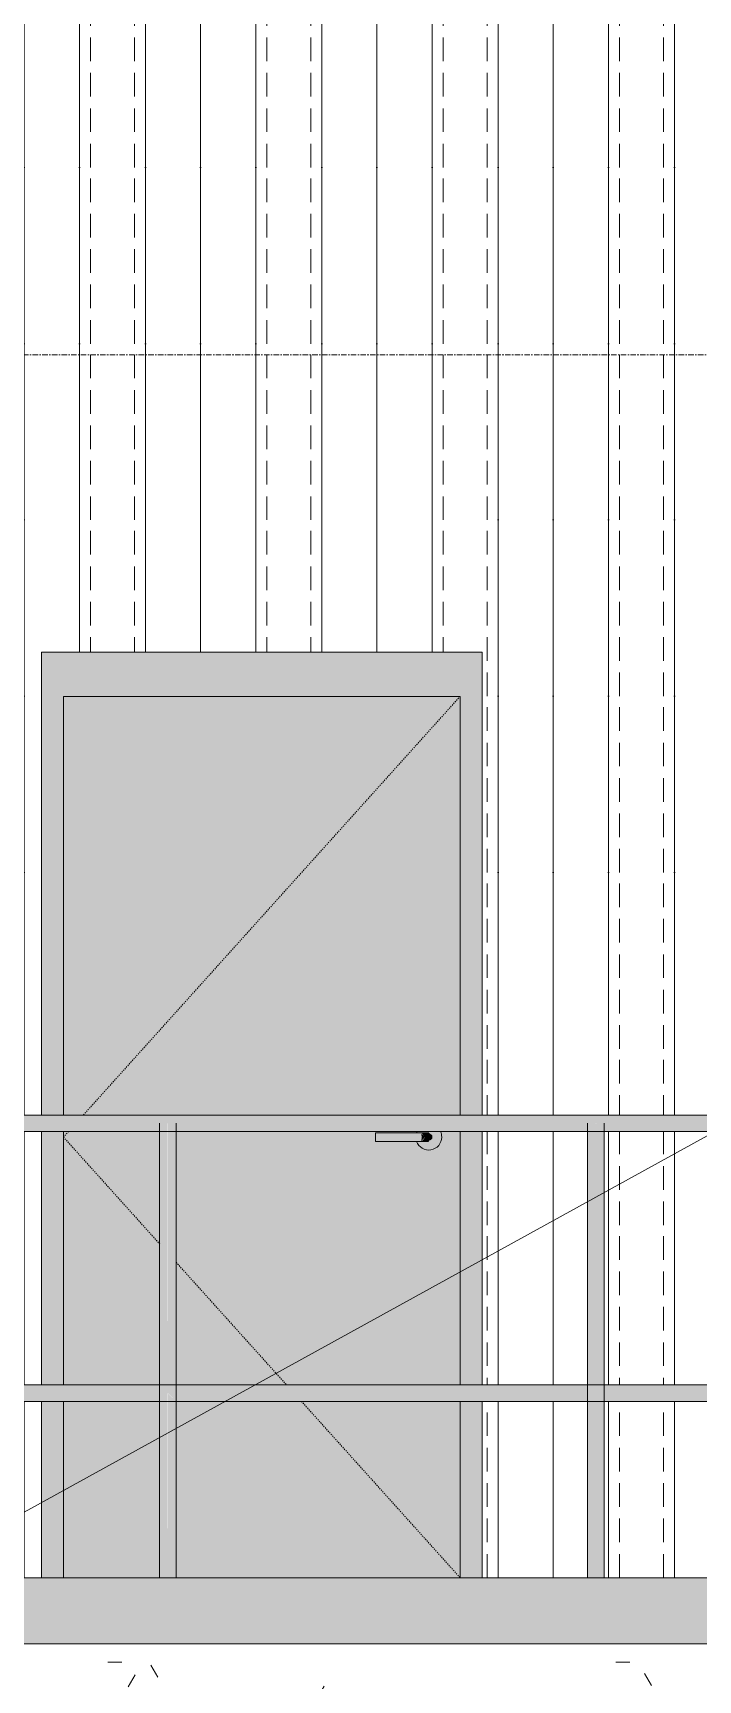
# Model space of a CAD drawing. Header units: inches. Extents: x -4221 to 4014, y -195 to 396.
# Drawn here: x -774.8 to -714.4, y -9.3 to 140.2 of the extents above; entities that cross this region are included whole.
import ezdxf

# ---------------------------------------------------------------- set-up
doc = ezdxf.new("R2010")
doc.units = ezdxf.units.IN
doc.header["$MEASUREMENT"] = 0
doc.linetypes.add('Dash 1_16_', pattern=[0.125, 0.0625, -0.0625])
doc.linetypes.add('Grid Line 1_2_', pattern=[0.875, 0.5, -0.125, 0.125, -0.125])
for name, color, linetype, lineweight in [('A-DOOR', 31, 'Continuous', 9), ('A-DOOR-FRAM', 31, 'Continuous', 9), ('A-FLOR-HRAL', 11, 'Continuous', 9), ('A-FLOR-LEVL', 51, 'Continuous', 9), ('A-WALL', 113, 'Continuous', 13), ('A-WALL-PATT', 111, 'Continuous', 20), ('C-BLDG-PADS', 91, 'Continuous', 9), ('G-ANNO-TEXT', 231, 'Continuous', 9), ('S-FNDN', 32, 'Continuous', 13)]:
    doc.layers.add(name, color=color, linetype=linetype, lineweight=lineweight)

# ---------------------------------------------------------------- blocks, each defined once
blk = doc.blocks.new('Railing - Lapeyre - 1 1_2_ Post-1355937-BUILDING ELEVATION - WEST')
at = {"layer": 'A-FLOR-HRAL'}
h = blk.add_hatch(color=256, dxfattribs=at)
h.paths.add_polyline_path([(-11501.48, 0), (-11500.73, 0), (-11500.75, 16.73), (-11501.48, 16)], flags=0)
h.paths.add_polyline_path([(-11500.73, 16.75), (-11500.75, 41.23), (-11501.48, 40.5), (-11501.45, 17.47), (-11500.75, 16.77)], flags=0)
h = blk.add_hatch(color=256, dxfattribs=at)
h.paths.add_polyline_path([(-11499.98, 0), (-11500, 16.03), (-11500.73, 16.73), (-11500.73, 0), (-11499.98, 0)], flags=0)
h.paths.add_polyline_path([(-11500.73, 16.75), (-11499.98, 17.5), (-11500, 40.53), (-11500.73, 41.23), (-11500.73, 16.77)], flags=0)
for p, q in [((-11501.48, 41.25), (-11501.48, 0)), ((-11499.98, 0), (-11499.98, 41.25))]:
    blk.add_line(p, q, dxfattribs=at)
blk = doc.blocks.new('Railing - Railing-1339868-BUILDING ELEVATION - WEST')
at = {"layer": 'A-FLOR-HRAL'}
blk.add_hatch(color=256, dxfattribs=at).paths.add_polyline_path([(-11461.9, 41.25), (-11461.9, 42), (-11813.34, 41.97), (-11813.52, 41.9), (-11813.74, 41.7), (-11813.79, 41.63), (-11813.87, 41.44), (-11813.9, 41.25), (-11466.48, 41.25)], flags=0)
h = blk.add_hatch(color=256, dxfattribs=at)
h.paths.add_polyline_path([(-11500.73, 41.25), (-11499.98, 40.5), (-11462.62, 40.53), (-11461.9, 41.25), (-11500.53, 41.25)], flags=0)
h.paths.add_polyline_path([(-11539.56, 41.25), (-11538.81, 40.5), (-11501.45, 40.53), (-11500.73, 41.25), (-11539.37, 41.25)], flags=0)
h.paths.add_polyline_path([(-11578.4, 41.25), (-11577.65, 40.5), (-11540.29, 40.53), (-11539.56, 41.25), (-11578.2, 41.25)], flags=0)
h.paths.add_polyline_path([(-11617.23, 41.25), (-11616.48, 40.5), (-11579.12, 40.53), (-11578.4, 41.25), (-11617.03, 41.25)], flags=0)
h.paths.add_polyline_path([(-11656.06, 41.25), (-11655.31, 40.5), (-11617.95, 40.53), (-11617.23, 41.25), (-11655.87, 41.25)], flags=0)
h.paths.add_polyline_path([(-11692.94, 40.5), (-11656.79, 40.53), (-11656.06, 41.25), (-11694.9, 41.25), (-11694.15, 40.5), (-11693.66, 40.5)], flags=0)
h.paths.add_polyline_path([(-11733.73, 41.25), (-11732.98, 40.5), (-11695.62, 40.53), (-11694.9, 41.25), (-11733.53, 41.25)], flags=0)
h.paths.add_polyline_path([(-11772.56, 41.25), (-11771.81, 40.5), (-11734.44, 40.54), (-11733.73, 41.25), (-11772.37, 41.25)], flags=0)
h.paths.add_polyline_path([(-11813.14, 40.5), (-11773.28, 40.53), (-11772.56, 41.25), (-11813.9, 41.25), (-11813.85, 41), (-11813.74, 40.8), (-11813.67, 40.72), (-11813.52, 40.6), (-11813.34, 40.53), (-11813.15, 40.5)], flags=0)
h = blk.add_hatch(color=256, dxfattribs=at)
h.paths.add_polyline_path([(-11461.9, 16.75), (-11462.7, 17.5), (-11500, 17.47), (-11500.73, 16.75), (-11472.97, 16.75)], flags=0)
h.paths.add_polyline_path([(-11539.56, 16.75), (-11500.75, 16.77), (-11501.48, 17.5), (-11538.84, 17.47), (-11539.52, 16.79)], flags=0)
h.paths.add_polyline_path([(-11578.4, 16.75), (-11539.6, 16.79), (-11540.31, 17.5), (-11577.67, 17.47), (-11578.33, 16.81)], flags=0)
h.paths.add_polyline_path([(-11617.23, 16.75), (-11578.4, 16.75), (-11579.15, 17.5), (-11616.5, 17.47), (-11617.14, 16.84)], flags=0)
h.paths.add_polyline_path([(-11628.75, 16.75), (-11617.23, 16.75), (-11617.98, 17.5), (-11655.34, 17.47), (-11656.06, 16.75), (-11641.73, 16.75)], flags=0)
h.paths.add_polyline_path([(-11694.9, 16.75), (-11656.06, 16.75), (-11656.81, 17.5), (-11694.17, 17.47), (-11694.77, 16.88)], flags=0)
h.paths.add_polyline_path([(-11733.73, 16.75), (-11694.9, 16.75), (-11695.65, 17.5), (-11733.02, 17.46), (-11733.58, 16.9)], flags=0)
h.paths.add_polyline_path([(-11772.56, 16.75), (-11733.73, 16.75), (-11734.48, 17.5), (-11771.85, 17.47), (-11772.39, 16.92)], flags=0)
h.paths.add_polyline_path([(-11813.9, 16.75), (-11772.56, 16.75), (-11773.31, 17.5), (-11813.34, 17.47), (-11813.52, 17.4), (-11813.74, 17.2), (-11813.79, 17.13), (-11813.87, 16.94)], flags=0)
h = blk.add_hatch(color=256, dxfattribs=at)
h.paths.add_polyline_path([(-11500.73, 16.75), (-11499.98, 16), (-11462.62, 16.03), (-11461.9, 16.75), (-11498.94, 16.75)], flags=0)
h.paths.add_polyline_path([(-11539.56, 16.75), (-11538.81, 16), (-11501.45, 16.03), (-11500.73, 16.75), (-11537.88, 16.75)], flags=0)
h.paths.add_polyline_path([(-11578.4, 16.75), (-11577.65, 16), (-11540.29, 16.03), (-11539.56, 16.75), (-11576.83, 16.75)], flags=0)
h.paths.add_polyline_path([(-11617.23, 16.75), (-11616.48, 16), (-11579.12, 16.03), (-11578.4, 16.75), (-11615.77, 16.75)], flags=0)
h.paths.add_polyline_path([(-11656.06, 16.75), (-11655.31, 16), (-11617.95, 16.03), (-11617.23, 16.75), (-11654.71, 16.75)], flags=0)
h.paths.add_polyline_path([(-11694.9, 16.75), (-11694.15, 16), (-11656.79, 16.03), (-11656.06, 16.75), (-11693.66, 16.75)], flags=0)
h.paths.add_polyline_path([(-11705.61, 16), (-11695.62, 16.03), (-11694.9, 16.75), (-11733.73, 16.75), (-11732.98, 16), (-11707.21, 16)], flags=0)
h.paths.add_polyline_path([(-11772.56, 16.75), (-11771.81, 16), (-11734.44, 16.04), (-11733.73, 16.75), (-11771.55, 16.75)], flags=0)
h.paths.add_polyline_path([(-11813.15, 16), (-11773.28, 16.03), (-11772.56, 16.75), (-11813.9, 16.75), (-11813.87, 16.56), (-11813.74, 16.3), (-11813.68, 16.22), (-11813.39, 16.05), (-11813.24, 16.01)], flags=0)
for p, q in [((-11461.9, 42), (-11813.15, 42)), ((-11813.15, 40.5), (-11461.9, 40.5)), ((-11461.9, 17.5), (-11813.15, 17.5)), ((-11813.15, 16), (-11461.9, 16))]:
    blk.add_line(p, q, dxfattribs=at)
for p in [(-233, 0), (-194.17, 0)]:
    blk.add_blockref('Railing - Lapeyre - 1 1_2_ Post-1355937-BUILDING ELEVATION - WEST', p)
blk = doc.blocks.new('Door-Passage-Single-Flush - 36_ x 80_-1396074-BUILDING ELEVATION - WEST')
at = {"layer": 'A-DOOR'}
h = blk.add_hatch(color=256, dxfattribs=at)
h.paths.add_polyline_path([(-11719.62, 0), (-11707.21, 0), (-11707.21, 16), (-11732.98, 16), (-11732.98, 0)], flags=0)
h.paths.add_polyline_path([(-11743.21, 0), (-11734.48, 0), (-11734.48, 16), (-11743.21, 16)], flags=0)
h.paths.add_polyline_path([(-11732.98, 17.5), (-11707.21, 17.5), (-11707.21, 40.5), (-11709, 40.5), (-11708.92, 40.31), (-11708.88, 40), (-11708.92, 39.69), (-11709.04, 39.41), (-11709.23, 39.16), (-11709.47, 38.98), (-11709.88, 38.84), (-11710.06, 38.82), (-11710.37, 38.86), (-11710.65, 38.98), (-11710.9, 39.16), (-11711.09, 39.41), (-11711.19, 39.61), (-11714.89, 39.62), (-11714.89, 40.39), (-11711.17, 40.39), (-11711.15, 40.5), (-11732.98, 40.5), (-11732.98, 23.1)], flags=0)
h.paths.add_polyline_path([(-11734.48, 17.5), (-11734.48, 40.5), (-11743.21, 40.5), (-11743.21, 17.5), (-11739.09, 17.5)], flags=0)
h.paths.add_polyline_path([(-11732.6, 42), (-11707.21, 42), (-11707.21, 80), (-11743.21, 80), (-11743.21, 42), (-11739.09, 42)], flags=0)
for points in [[(-11710.75, 40), (-11710.76, 40.39), (-11714.89, 40.38), (-11714.89, 40), (-11711.24, 40)], [(-11711.24, 39.61), (-11710.75, 39.62), (-11710.75, 40), (-11714.89, 40), (-11714.89, 39.61), (-11711.24, 39.61)]]:
    blk.add_hatch(color=256, dxfattribs=at).paths.add_polyline_path(points, flags=0)
h = blk.add_hatch(color=256, dxfattribs=at)
h.paths.add_polyline_path([(-11710.06, 38.82), (-11709.76, 38.86), (-11709.47, 38.98), (-11709.23, 39.16), (-11709.04, 39.41), (-11708.92, 39.69), (-11708.88, 40), (-11708.92, 40.31), (-11709, 40.5), (-11711.12, 40.5), (-11711.15, 40.39), (-11710.68, 40.38), (-11710.42, 40.38), (-11710.06, 40.36), (-11709.87, 40.26), (-11709.82, 40.2), (-11709.82, 39.8), (-11709.99, 39.65), (-11710.17, 39.61), (-11710.5, 39.65), (-11710.94, 39.61), (-11711.17, 39.61), (-11711.09, 39.41), (-11710.9, 39.16), (-11710.65, 38.98), (-11710.37, 38.86)], flags=0)
h.paths.add_polyline_path([(-11710.75, 39.8), (-11710.69, 40), (-11710.75, 40.1), (-11710.75, 39.9)], flags=0)
h = blk.add_hatch(color=256, dxfattribs=at)
h.paths.add_polyline_path([(-11710.38, 40), (-11710.75, 40.34), (-11710.72, 40.1), (-11710.69, 40), (-11710.48, 40)], flags=0)
h.paths.add_polyline_path([(-11709.83, 40), (-11709.8, 40), (-11709.87, 40.26), (-11709.99, 40.35), (-11710.18, 40.39), (-11710.5, 40.35), (-11710.7, 40.34), (-11710.38, 40), (-11709.87, 40)], flags=0)
h = blk.add_hatch(color=256, dxfattribs=at)
h.paths.add_polyline_path([(-11710.16, 39.61), (-11709.87, 39.74), (-11709.81, 39.88), (-11709.83, 40), (-11710.39, 39.99), (-11710.68, 39.62), (-11710.42, 39.62), (-11710.16, 39.61)], flags=0)
h.paths.add_polyline_path([(-11710.75, 39.62), (-11710.38, 40), (-11710.69, 40), (-11710.75, 39.66)], flags=0)
at = {"layer": 'A-DOOR-FRAM'}
h = blk.add_hatch(color=256, dxfattribs=at)
h.paths.add_polyline_path([(-11743.21, 0), (-11743.21, 16), (-11745.21, 16), (-11745.21, 0)], flags=0)
h.paths.add_polyline_path([(-11707.21, 0), (-11705.21, 0), (-11705.21, 16), (-11707.21, 16)], flags=0)
h.paths.add_polyline_path([(-11707.21, 17.5), (-11705.21, 17.5), (-11705.21, 40.5), (-11707.21, 40.5), (-11707.21, 30.14)], flags=0)
h.paths.add_polyline_path([(-11743.21, 17.5), (-11743.21, 40.5), (-11745.21, 40.5), (-11745.21, 17.5), (-11744.77, 17.5)], flags=0)
h.paths.add_polyline_path([(-11707.21, 42), (-11705.21, 42), (-11705.21, 84), (-11745.21, 84), (-11745.21, 42), (-11743.21, 42), (-11743.21, 80), (-11707.21, 80), (-11707.21, 44.24)], flags=0)
at = {"layer": 'A-DOOR'}
for p, q in [((-11707.21, 80), (-11743.21, 80)), ((-11743.21, 80), (-11743.21, 41.99)), ((-11707.21, 41.99), (-11707.21, 80)), ((-11743.21, 40.51), (-11743.21, 17.49)), ((-11710.75, 40.39), (-11714.89, 40.39)), ((-11714.89, 40), (-11714.89, 40.39)), ((-11707.21, 17.49), (-11707.21, 40.51)), ((-11714.89, 39.61), (-11714.89, 40)), ((-11714.89, 39.61), (-11710.75, 39.61)), ((-11743.21, 16.01), (-11743.21, 0)), ((-11707.21, 0), (-11707.21, 16.01))]:
    blk.add_line(p, q, dxfattribs=at)
at = {"layer": 'A-DOOR', "linetype": 'Dash 1_16_'}
for p, q in [((-11707.21, 80), (-11741.41, 41.99)), ((-11742.75, 40.51), (-11743.21, 40)), ((-11743.21, 40), (-11734.47, 30.29)), ((-11732.98, 28.63), (-11722.95, 17.49)), ((-11721.61, 16.01), (-11707.21, 0))]:
    blk.add_line(p, q, dxfattribs=at)
at = {"layer": 'A-DOOR', "flags": 128}
for points in [[(-11710.16, 40.39), (-11710.16, 40.39), (-11710.16, 40.39), (-11710.17, 40.39), (-11710.17, 40.39), (-11710.17, 40.39), (-11710.18, 40.39), (-11710.18, 40.39), (-11710.19, 40.39), (-11710.2, 40.39), (-11710.21, 40.39), (-11710.22, 40.39), (-11710.23, 40.39), (-11710.24, 40.39), (-11710.25, 40.39), (-11710.26, 40.39), (-11710.28, 40.39), (-11710.29, 40.39), (-11710.31, 40.39), (-11710.32, 40.39), (-11710.34, 40.39), (-11710.36, 40.39), (-11710.38, 40.39), (-11710.39, 40.39), (-11710.41, 40.39), (-11710.43, 40.39), (-11710.45, 40.39), (-11710.47, 40.39), (-11710.49, 40.39), (-11710.52, 40.39), (-11710.54, 40.39), (-11710.56, 40.39), (-11710.58, 40.39), (-11710.61, 40.39), (-11710.63, 40.39), (-11710.65, 40.39), (-11710.67, 40.39), (-11710.7, 40.39), (-11710.72, 40.39), (-11710.75, 40.39), (-11710.75, 40.39)], [(-11710.75, 39.61), (-11710.73, 39.61), (-11710.7, 39.61), (-11710.68, 39.61), (-11710.66, 39.61), (-11710.63, 39.61), (-11710.61, 39.61), (-11710.59, 39.61), (-11710.57, 39.61), (-11710.54, 39.61), (-11710.52, 39.61), (-11710.5, 39.61), (-11710.48, 39.61), (-11710.46, 39.61), (-11710.44, 39.61), (-11710.42, 39.61), (-11710.4, 39.61), (-11710.38, 39.61), (-11710.36, 39.61), (-11710.34, 39.61), (-11710.33, 39.61), (-11710.31, 39.61), (-11710.3, 39.61), (-11710.28, 39.61), (-11710.27, 39.61), (-11710.25, 39.61), (-11710.24, 39.61), (-11710.23, 39.61), (-11710.22, 39.61), (-11710.21, 39.61), (-11710.2, 39.61), (-11710.19, 39.61), (-11710.19, 39.61), (-11710.18, 39.61), (-11710.17, 39.61), (-11710.17, 39.61), (-11710.17, 39.61), (-11710.16, 39.61), (-11710.16, 39.61), (-11710.16, 39.61)]]:
    blk.add_lwpolyline(points, dxfattribs=at)
at = {"layer": 'A-DOOR'}
for centre, radius, start, end in [((-11710.06, 40), 1.18, 154.3773, 160.3657), ((-11710.16, 40), 0.394, 75, 90), ((-11710.06, 40), 1.18, 360, 25.6308), ((-11710.06, 40), 1.18, 199.5633, 360), ((-11710.16, 40), 0.394, 270, 285), ((-11710.16, 40), 0.394, 0, 30), ((-11710.16, 40), 0.394, 330, 0)]:
    blk.add_arc(centre, radius, start, end, dxfattribs=at)
at = {"layer": 'A-DOOR-FRAM'}
for p, q in [((-11743.21, 80), (-11743.21, 41.99)), ((-11743.21, 80), (-11707.21, 80)), ((-11707.21, 80), (-11707.21, 41.99)), ((-11743.21, 40.51), (-11743.21, 17.49)), ((-11707.21, 40.51), (-11707.21, 17.49)), ((-11743.21, 16.01), (-11743.21, 0)), ((-11707.21, 16.01), (-11707.21, 0))]:
    blk.add_line(p, q, dxfattribs=at)

msp = doc.modelspace()

# ---------------------------------------------------------------- hatches: boundary and pattern name
at = {"layer": 'A-WALL-PATT', "lineweight": 9}
h = msp.add_hatch(dxfattribs=at)
h.set_pattern_fill('FP_14', color=9, style=0, pattern_type=2)
h.set_pattern_definition([(90, (-524.584, 0), (-16, 1e-15), [16, 0, 0, 0]), (90, (-530.584, 0), (-16, 1e-15), [16, 0, 0, 0]), (90, (-529.584, 0), (-16, 1e-15), [2.143, -13.857]), (90, (-535.584, 0), (-16, 1e-15), [16, 0, 0, 0]), (90, (-529.584, 3.214), (-16, 1e-15), [2.143, -13.857]), (90, (-529.584, 6.429), (-16, 1e-15), [2.143, -13.857]), (90, (-529.584, 9.643), (-16, 1e-15), [2.143, -13.857]), (90, (-529.584, 12.857), (-16, 1e-15), [2.143, -13.857]), (90, (-525.584, 0), (-16, 1e-15), [2.143, -13.857]), (90, (-525.584, 3.214), (-16, 1e-15), [2.143, -13.857]), (90, (-525.584, 6.429), (-16, 1e-15), [2.143, -13.857]), (90, (-525.584, 9.643), (-16, 1e-15), [2.143, -13.857]), (90, (-525.584, 12.857), (-16, 1e-15), [2.143, -13.857])])
h.paths.add_polyline_path([(-774.02238, 0), (-774.02238, 16), (-788.58488, 16), (-788.58488, 0)], flags=0)
h.paths.add_polyline_path([(-535.58488, 0), (-535.58488, 16), (-566.33488, 16), (-566.33488, 0), (-540.73333, 0)], flags=0)
h.paths.add_polyline_path([(-734.02238, 0), (-724.45988, 0), (-724.45988, 16), (-734.02238, 16)], flags=0)
h.paths.add_polyline_path([(-722.95988, 0), (-710.33488, 0), (-710.33488, 16), (-722.95988, 16)], flags=0)
h.paths.add_polyline_path([(-540.73333, 17.5), (-535.58488, 17.5), (-535.58488, 40.5), (-566.33488, 40.5), (-566.33488, 17.5), (-565.33488, 17.5)], flags=0)
h.paths.add_polyline_path([(-722.47258, 17.5), (-710.33488, 17.5), (-710.33488, 40.5), (-722.95988, 40.5), (-722.95988, 17.5)], flags=0)
h.paths.add_polyline_path([(-724.45988, 17.5), (-724.45988, 40.5), (-734.02238, 40.5), (-734.02238, 17.5), (-728.96327, 17.5)], flags=0)
h.paths.add_polyline_path([(-788.58488, 17.5), (-774.02238, 17.5), (-774.02238, 40.5), (-788.58488, 40.5), (-788.58488, 30.14475)], flags=0)
h.paths.add_polyline_path([(-566.33488, 42), (-535.58488, 42), (-535.58488, 214.13292), (-788.58488, 208.86208), (-788.58488, 42), (-774.02238, 42), (-774.02238, 84), (-734.02238, 84), (-734.02238, 42), (-710.33488, 42), (-710.33488, 144), (-566.33488, 144), (-566.33488, 44.24125)], flags=0)
h.paths.add_polyline_path([(-641.83488, 167.52387), (-642.83488, 167.52387), (-642.83488, 177.5633), (-626.08488, 177.5633), (-626.08488, 167.52387), (-631.60296, 167.52387)], flags=0)
h = msp.add_hatch(dxfattribs=at)
h.set_pattern_fill('FP_12', color=9, style=0, pattern_type=2)
h.set_pattern_definition([(0, (-445.4455, 0), (30.72, 7.68), [1.267, -21.773, 1.267, -21.773, -122.88]), (0, (-445.4455, 0), (30.72, 7.68), [-46.08, 1.267, -44.813, 1.267, -21.773, -53.76]), (0, (-445.4455, 0), (30.72, 7.68), [-115.2, 1.267, -14.093, 1.267, -37.133]), (120, (-433.9255, 3.84), (-22.01108, 22.7643), [1.267, -21.773, 1.267, -21.773, -122.88]), (120, (-433.9255, 3.84), (-22.01108, 22.7643), [-46.08, 1.267, -44.813, 1.267, -21.773, -53.76]), (120, (-433.9255, 3.84), (-22.01108, 22.7643), [-115.2, 1.267, -14.093, 1.267, -37.133]), (240, (-430.0855, 19.2), (-8.70892, -30.4443), [1.267, -21.773, 1.267, -21.773, -122.88]), (240, (-430.0855, 19.2), (-8.70892, -30.4443), [-46.08, 1.267, -44.813, 1.267, -21.773, -53.76]), (240, (-430.0855, 19.2), (-8.70892, -30.4443), [-115.2, 1.267, -14.093, 1.267, -37.133])])
h.paths.add_polyline_path([(-845.20988, -45.03764), (-827.3411, -44.99458), (-793.33573, -43.837), (-501.54471, -43.837), (-485.33488, -42.49062), (-485.33488, -27.63512), (-487.45988, -27.63512), (-487.45988, -6), (-845.20988, -6), (-845.20988, -44.51215)], flags=0)
at = {"layer": 'C-BLDG-PADS'}
msp.add_hatch(color=255, dxfattribs=at).paths.add_polyline_path([(-710.33488, -6), (-487.58488, -6), (-487.58488, 0), (-844.70988, 0), (-844.70988, -6), (-711.33488, -6)], flags=0)

# ---------------------------------------------------------------- linework, layer by layer
at = {"layer": 'A-FLOR-LEVL', "linetype": 'Grid Line 1_2_'}
for p, q in [((-1005.82269, 111), (802.20169, 111)), ((-1052.85579, 0), (802.20169, 0))]:
    msp.add_line(p, q, dxfattribs=at)
at = {"layer": 'A-WALL', "lineweight": 9}
for p, q in [((-774.02238, 41.99506), (-774.02238, 84)), ((-774.02238, 84), (-734.02238, 84)), ((-734.02238, 84), (-734.02238, 41.99215)), ((-774.02238, 17.49506), (-774.02238, 40.50494)), ((-734.02238, 40.50785), (-734.02238, 17.49215)), ((-774.02238, 0), (-774.02238, 16.00494)), ((-734.02238, 16.00785), (-734.02238, 0))]:
    msp.add_line(p, q, dxfattribs=at)
at = {"layer": 'C-BLDG-PADS'}
msp.add_line((-956.13733, 0), (-487.58488, 0), dxfattribs=at)
at = {"layer": 'G-ANNO-TEXT'}
msp.add_line((-655.3105, 72.23668), (-946.17951, -88.06392), dxfattribs=at)
at = {"layer": 'S-FNDN', "lineweight": 9}
msp.add_line((-487.45988, -6), (-845.20988, -6), dxfattribs=at)

# ---------------------------------------------------------------- block references
at = {"layer": 'A-DOOR'}
msp.add_blockref('Door-Passage-Single-Flush - 36_ x 80_-1396074-BUILDING ELEVATION - WEST', (10971.18551, 0), dxfattribs=at)
at = {"layer": 'A-FLOR-HRAL'}
msp.add_blockref('Railing - Railing-1339868-BUILDING ELEVATION - WEST', (10971.18551, 0), dxfattribs=at)

doc.saveas('drawing.dxf')
